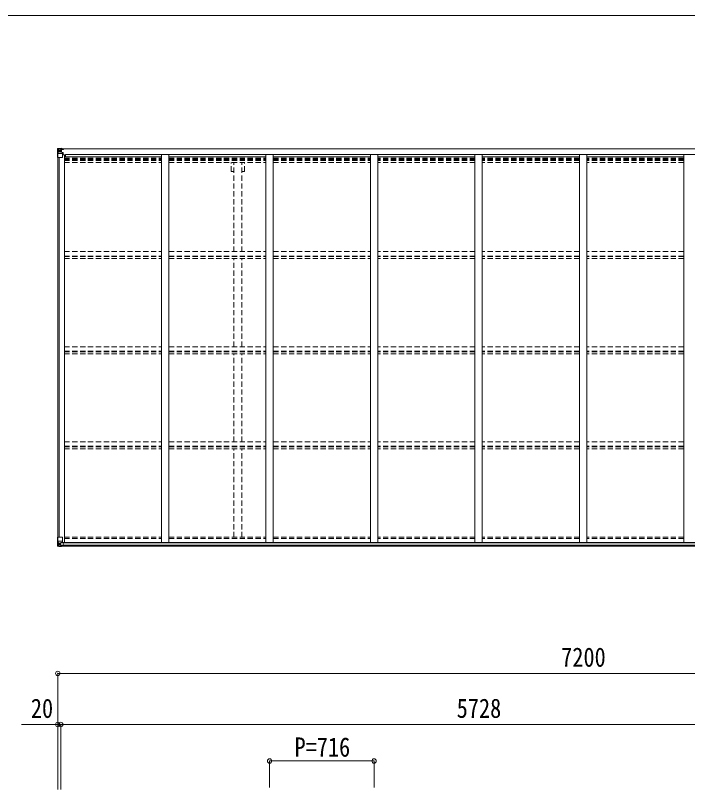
# Model space of a CAD drawing. Units: millimetres at full size, sheet at 1:30. Extents: x -8432 to 8432, y -5820 to 5820.
# Drawn here: x -616 to 3990, y 517 to 5820 of the extents above; entities that cross this region are included whole.
import ezdxf
from ezdxf.enums import TextEntityAlignment as Align

# ---------------------------------------------------------------- set-up
doc = ezdxf.new("R2010")
doc.units = ezdxf.units.MM
doc.header["$LTSCALE"] = 30
doc.header["$PDMODE"] = 32
doc.header["$PDSIZE"] = 30
doc.linetypes.add('DASHED1', pattern=[1.8, 1.2, -0.6])
for name, color, linetype, lineweight in [('0-3_ELV2', 4, 'Continuous', 9), ('0-4_TABLE1', 6, 'Continuous', 9), ('0-6_OTH_LINE', 6, 'Continuous', 9), ('F-0_240', 7, 'Continuous', 9)]:
    doc.layers.add(name, color=color, linetype=linetype, lineweight=lineweight)
doc.styles.add('ＭＳ ゴシック', font='')
doc.styles.get('ＭＳ ゴシック').set_extended_font_data('MS Gothic')

msp = doc.modelspace()

# ---------------------------------------------------------------- linework, layer by layer
at = {"layer": '0-3_ELV2'}
for p, q in [((-304.17, 4907.47), (5415.83, 4907.47)), ((-304.17, 4905.33), (5415.83, 4905.33)), ((-325.67, 4846.7), (-325.67, 2245.27)), ((-315.97, 4846.7), (-315.97, 2245.27)), ((-280.67, 4865.35), (-293.67, 4865.35)), ((-280.67, 4865.35), (-280.67, 2209.25)), ((-280.67, 4851.67), (385.33, 4851.67)), ((-273.17, 4851.67), (-273.17, 4867.19)), ((-273.17, 4867.19), (5389.83, 4867.19)), ((385.33, 4867.17), (385.33, 2209.25)), ((435.33, 4867.17), (435.33, 2209.25)), ((435.33, 4851.67), (1101.33, 4851.67)), ((1101.33, 4867.17), (1101.33, 2209.25)), ((1151.33, 4867.17), (1151.33, 2209.25)), ((1151.33, 4851.67), (1817.33, 4851.67)), ((1817.33, 4867.17), (1817.33, 2209.25)), ((1867.33, 4867.17), (1867.33, 2209.25)), ((2533.33, 4851.67), (1867.33, 4851.67)), ((2533.33, 4867.17), (2533.33, 2209.25)), ((2583.33, 4867.17), (2583.33, 2209.25)), ((3249.33, 4851.67), (2583.33, 4851.67)), ((3249.33, 4867.17), (3249.33, 2209.25)), ((3299.33, 4867.17), (3299.33, 2209.25)), ((3965.33, 4851.67), (3299.33, 4851.67)), ((3965.33, 4867.17), (3965.33, 2209.25)), ((-300.94, 2209.25), (5405.83, 2209.25)), ((-299.17, 2183.47), (5415.83, 2183.47)), ((-289.17, 2206.98), (5405.83, 2206.98)), ((-289.17, 2191.37), (5405.83, 2191.37))]:
    msp.add_line(p, q, dxfattribs=at)
at = {"layer": '0-3_ELV2', "linetype": 'DASHED1'}
for p, q in [((-280.67, 4843.28), (385.33, 4843.28)), ((-280.67, 4835.08), (385.33, 4835.08)), ((-280.67, 4831.15), (385.33, 4831.15)), ((-280.67, 4826.07), (385.33, 4826.07)), ((435.33, 4843.28), (1101.33, 4843.28)), ((435.33, 4835.08), (1101.33, 4835.08)), ((435.33, 4831.15), (1101.33, 4831.15)), ((435.33, 4826.07), (1101.33, 4826.07)), ((1151.33, 4843.28), (1817.33, 4843.28)), ((1151.33, 4835.08), (1817.33, 4835.08)), ((1151.33, 4831.15), (1817.33, 4831.15)), ((1151.33, 4826.07), (1817.33, 4826.07)), ((2533.33, 4843.28), (1867.33, 4843.28)), ((2533.33, 4835.08), (1867.33, 4835.08)), ((2533.33, 4831.15), (1867.33, 4831.15)), ((2533.33, 4826.07), (1867.33, 4826.07)), ((3249.33, 4843.28), (2583.33, 4843.28)), ((3249.33, 4835.08), (2583.33, 4835.08)), ((3249.33, 4831.15), (2583.33, 4831.15)), ((3249.33, 4826.07), (2583.33, 4826.07)), ((3965.33, 4843.28), (3299.33, 4843.28)), ((3965.33, 4835.08), (3299.33, 4835.08)), ((3965.33, 4831.15), (3299.33, 4831.15)), ((3965.33, 4826.07), (3299.33, 4826.07)), ((-280.67, 4813.06), (385.33, 4813.06)), ((435.33, 4813.06), (1101.33, 4813.06)), ((863.13, 4751.47), (863.13, 4813.06)), ((880.83, 4201.95), (880.83, 4813.06)), ((935.83, 4201.95), (935.83, 4813.06)), ((953.53, 4751.47), (953.53, 4813.06)), ((1151.33, 4813.06), (1817.33, 4813.06)), ((2533.33, 4813.06), (1867.33, 4813.06)), ((3249.33, 4813.06), (2583.33, 4813.06)), ((3965.33, 4813.06), (3299.33, 4813.06)), ((863.13, 4751.47), (880.83, 4751.47)), ((935.83, 4751.47), (953.53, 4751.47)), ((-280.67, 4201.95), (385.3, 4201.95)), ((435.33, 4201.95), (1101.3, 4201.95)), ((1151.33, 4201.95), (1817.3, 4201.95)), ((2533.33, 4201.95), (1867.33, 4201.95)), ((3249.33, 4201.95), (2583.33, 4201.95)), ((3965.3, 4201.95), (3299.33, 4201.95)), ((-280.67, 4172.21), (385.3, 4172.21)), ((-280.67, 4167.66), (385.3, 4167.66)), ((-280.67, 4154.65), (385.3, 4154.65)), ((435.33, 4172.21), (1101.3, 4172.21)), ((435.33, 4167.66), (1101.3, 4167.66)), ((435.33, 4154.65), (1101.3, 4154.65)), ((880.83, 3550.16), (880.83, 4154.65)), ((935.83, 3550.16), (935.83, 4154.65)), ((1151.33, 4172.21), (1817.3, 4172.21)), ((1151.33, 4167.66), (1817.3, 4167.66)), ((1151.33, 4154.65), (1817.3, 4154.65)), ((2533.33, 4172.21), (1867.33, 4172.21)), ((2533.33, 4167.66), (1867.33, 4167.66)), ((2533.33, 4154.65), (1867.33, 4154.65)), ((3249.33, 4172.21), (2583.33, 4172.21)), ((3249.33, 4167.66), (2583.33, 4167.66)), ((3249.33, 4154.65), (2583.33, 4154.65)), ((3965.3, 4172.21), (3299.33, 4172.21)), ((3965.3, 4167.66), (3299.33, 4167.66)), ((3965.3, 4154.65), (3299.33, 4154.65)), ((-280.67, 3550.29), (385.3, 3550.29)), ((-280.67, 3520.55), (385.3, 3520.55)), ((-280.67, 3516), (385.3, 3516)), ((-280.67, 3502.99), (385.3, 3502.99)), ((435.33, 3550.29), (1101.3, 3550.29)), ((435.33, 3520.55), (1101.3, 3520.55)), ((435.33, 3516), (1101.3, 3516)), ((435.33, 3502.99), (1101.3, 3502.99)), ((880.83, 2898.5), (880.83, 3501.8)), ((935.83, 2898.5), (935.83, 3501.8)), ((1151.33, 3550.29), (1817.3, 3550.29)), ((1151.33, 3520.55), (1817.3, 3520.55)), ((1151.33, 3516), (1817.3, 3516)), ((1151.33, 3502.99), (1817.3, 3502.99)), ((2533.33, 3550.29), (1867.33, 3550.29)), ((2533.33, 3520.55), (1867.33, 3520.55)), ((2533.33, 3516), (1867.33, 3516)), ((2533.33, 3502.99), (1867.33, 3502.99)), ((3249.33, 3550.29), (2583.33, 3550.29)), ((3249.33, 3520.55), (2583.33, 3520.55)), ((3249.33, 3516), (2583.33, 3516)), ((3249.33, 3502.99), (2583.33, 3502.99)), ((3965.3, 3550.29), (3299.33, 3550.29)), ((3965.3, 3520.55), (3299.33, 3520.55)), ((3965.3, 3516), (3299.33, 3516)), ((3965.3, 3502.99), (3299.33, 3502.99)), ((-280.67, 2898.63), (385.3, 2898.63)), ((-280.67, 2868.89), (385.3, 2868.89)), ((-280.67, 2864.34), (385.3, 2864.34)), ((435.33, 2898.63), (1101.3, 2898.63)), ((435.33, 2868.89), (1101.3, 2868.89)), ((435.33, 2864.34), (1101.3, 2864.34)), ((1151.33, 2898.63), (1817.3, 2898.63)), ((1151.33, 2868.89), (1817.3, 2868.89)), ((1151.33, 2864.34), (1817.3, 2864.34)), ((2533.33, 2898.63), (1867.33, 2898.63)), ((2533.33, 2868.89), (1867.33, 2868.89)), ((2533.33, 2864.34), (1867.33, 2864.34)), ((3249.33, 2898.63), (2583.33, 2898.63)), ((3249.33, 2868.89), (2583.33, 2868.89)), ((3249.33, 2864.34), (2583.33, 2864.34)), ((3965.3, 2898.63), (3299.33, 2898.63)), ((3965.3, 2868.89), (3299.33, 2868.89)), ((3965.3, 2864.34), (3299.33, 2864.34)), ((-280.67, 2851.33), (385.3, 2851.33)), ((435.33, 2851.33), (1101.3, 2851.33)), ((880.83, 2245.42), (880.83, 2850.14)), ((935.83, 2245.42), (935.83, 2850.14)), ((1151.33, 2851.33), (1817.3, 2851.33)), ((2533.33, 2851.33), (1867.33, 2851.33)), ((3249.33, 2851.33), (2583.33, 2851.33)), ((3965.3, 2851.33), (3299.33, 2851.33)), ((-280.67, 2245.42), (385.33, 2245.42)), ((-280.67, 2237.07), (385.33, 2237.07)), ((435.33, 2245.42), (1101.33, 2245.42)), ((435.33, 2237.07), (1101.33, 2237.07)), ((1151.33, 2245.42), (1817.33, 2245.42)), ((1151.33, 2237.07), (1817.33, 2237.07)), ((2533.33, 2245.42), (1867.33, 2245.42)), ((2533.33, 2237.07), (1867.33, 2237.07)), ((3249.33, 2245.42), (2583.33, 2245.42)), ((3249.33, 2237.07), (2583.33, 2237.07)), ((3965.33, 2245.42), (3299.33, 2245.42)), ((3965.33, 2237.07), (3299.33, 2237.07))]:
    msp.add_line(p, q, dxfattribs=at)
at = {"layer": '0-4_TABLE1'}
for p, q in [((-327.67, 4907.41), (-327.67, 4846.7)), ((-299.17, 4910.1), (-326.73, 4908.41)), ((-326.73, 4908.37), (-326.73, 4908.41)), ((-317.76, 4908.8), (-325.68, 4908.32)), ((-324.82, 4907.35), (-324.83, 4907.29)), ((-324.83, 4846.7), (-324.83, 4907.29)), ((-324.28, 4873.58), (-320.14, 4885.67)), ((-320.86, 4903.91), (-323.59, 4907.58)), ((-320, 4900.4), (-317.67, 4900.46)), ((-320, 4886.93), (-320, 4900.4)), ((-317.67, 4886.9), (-320, 4886.93)), ((-305.67, 4909.59), (-317.67, 4908.8)), ((-304.17, 4900.46), (-317.67, 4900.46)), ((-304.17, 4886.9), (-317.67, 4886.9)), ((-317.67, 4886.9), (-317.67, 4886.9)), ((-312.19, 4893.26), (-312.19, 4892.3)), ((-305.67, 4883.6), (-305.67, 4909.7)), ((-305.67, 4908.82), (-299.17, 4909.21)), ((-304.17, 4903.99), (-305.67, 4903.99)), ((-304.84, 4883.35), (-294.5, 4881.69)), ((-304.84, 4882.71), (-304.84, 4883.35)), ((-294.5, 4881.06), (-304.84, 4882.71)), ((-299.17, 4908.29), (-304.17, 4908.2)), ((-295.67, 4903.63), (-304.17, 4903.63)), ((-300.17, 4898.7), (-304.17, 4898.7)), ((-300.17, 4890.5), (-304.17, 4890.5)), ((-304.06, 4902.33), (-300.17, 4902.33)), ((-303.68, 4902.71), (-293.67, 4902.79)), ((-303.68, 4902.54), (-303.68, 4902.71)), ((-288.67, 4902.67), (-303.68, 4902.54)), ((-303.67, 4904.66), (-303.67, 4902.71)), ((-295.67, 4904.66), (-303.67, 4904.66)), ((-295.67, 4904.63), (-303.67, 4904.63)), ((-300.17, 4882.6), (-300.17, 4902.57)), ((-299.17, 4907.47), (-299.17, 4910.1)), ((-295.67, 4903.63), (-295.67, 4905.33)), ((-294.5, 4881.69), (-294.5, 4881.06)), ((-294.22, 4881.61), (-289.17, 4881.57)), ((-294.17, 4907.9), (-294.17, 4907.47)), ((-293.87, 4907.9), (-294.17, 4907.9)), ((-293.87, 4907.9), (-292.18, 4907.47)), ((-293.67, 4904.4), (-287.67, 4904.4)), ((-293.67, 4847.7), (-293.67, 4880.8)), ((-289.17, 4879.85), (-293.67, 4879.83)), ((-290.17, 4881.58), (-290.17, 4879.85)), ((-289.17, 4865.35), (-289.17, 4881.57)), ((-288.67, 4905.33), (-288.67, 4904.4)), ((-287.67, 4902.72), (-287.67, 4905.33)), ((-327.67, 4846.7), (-294.67, 4846.7)), ((-324.28, 4873.58), (-317.67, 4873.37)), ((-317.67, 4873.37), (-293.67, 4873.37)), ((-289.17, 4869.7), (-293.67, 4869.7)), ((-327.67, 2245.27), (-294.67, 2245.27)), ((-327.67, 2184.56), (-327.67, 2245.27)), ((-324.83, 2245.27), (-324.83, 2184.68)), ((-293.67, 2244.27), (-293.67, 2211.17)), ((-326.73, 2183.6), (-326.73, 2183.55)), ((-317.76, 2183.17), (-325.68, 2183.64)), ((-324.82, 2184.61), (-324.83, 2184.68)), ((-324.28, 2218.38), (-317.67, 2218.6)), ((-324.28, 2218.38), (-320.14, 2206.3)), ((-320.86, 2188.06), (-323.59, 2184.39)), ((-317.67, 2205.07), (-320, 2205.04)), ((-320, 2205.04), (-320, 2191.56)), ((-320, 2191.56), (-317.67, 2191.51)), ((-317.67, 2218.6), (-293.67, 2218.6)), ((-317.67, 2205.07), (-317.67, 2205.07)), ((-305.67, 2205.07), (-317.67, 2205.07)), ((-317.67, 2191.51), (-305.67, 2191.51)), ((-305.67, 2182.38), (-317.67, 2183.16)), ((-313.15, 2198.71), (-313.15, 2199.67)), ((-305.67, 2209.05), (-299.17, 2209.05)), ((-305.67, 2209.05), (-305.67, 2182.27)), ((-294.5, 2210.91), (-304.84, 2209.26)), ((-304.84, 2209.26), (-304.84, 2209.05)), ((-302.15, 2209.05), (-294.5, 2210.28)), ((-299.17, 2209.05), (-290.17, 2209.02)), ((-299.17, 2181.87), (-299.17, 2187.81)), ((-290.17, 2187.24), (-299.17, 2187.19)), ((-294.5, 2210.28), (-294.5, 2210.91)), ((-289.17, 2208.11), (-289.17, 2187.96))]:
    msp.add_line(p, q, dxfattribs=at)
for points in [[(-314.11, 4894.22), (-315.07, 4894.22), (-315.07, 4895.18), (-314.11, 4895.18)], [(-313.15, 4896.14), (-313.15, 4897.1), (-312.19, 4897.1), (-312.19, 4896.14)], [(-312.19, 4892.3), (-313.15, 4892.3), (-313.15, 4893.26)], [(-311.23, 4895.18), (-310.27, 4895.18), (-310.27, 4894.22), (-311.23, 4894.22)], [(-299.17, 4908.7), (-304.17, 4908.7), (-304.17, 4883.24)], [(-293.67, 4904.4), (-293.67, 4902.78), (-287.67, 4902.83)], [(-326.73, 2183.55), (-317.67, 2183), (-299.17, 2181.87)], [(-314.11, 2196.79), (-315.07, 2196.79), (-315.07, 2197.75), (-314.11, 2197.75)], [(-313.15, 2199.67), (-312.19, 2199.67), (-312.19, 2198.71)], [(-312.19, 2195.83), (-312.19, 2194.87), (-313.15, 2194.87), (-313.15, 2195.83)], [(-311.23, 2197.75), (-310.27, 2197.75), (-310.27, 2196.79), (-311.23, 2196.79)], [(-289.17, 2187.96), (-289.18, 2187.85), (-299.17, 2187.81)]]:
    msp.add_lwpolyline(points, dxfattribs=at)
for centre in [(-312.67, 4894.7), (-312.67, 2197.27)]:
    msp.add_circle(centre, 5.3, dxfattribs=at)
for centre, radius, start, end in [((-326.67, 4907.41), 0.999, 93.4424, 179.95083), ((-326.67, 4907.41), 1, 93.50017, 180.00079), ((-326.67, 4907.37), 0.999, 93.4424, 179.95083), ((-325.52, 4921.02), 12.7, 269.24466, 275.10311), ((-323.54, 4907.41), 1.28, 131.17831, 182.45895), ((-314.11, 4896.14), 0.96, 270, 0), ((-314.11, 4893.26), 0.96, 0, 90), ((-311.23, 4896.14), 0.96, 180, 270), ((-311.23, 4893.26), 0.96, 90, 180), ((-304.73, 4884.28), 0.937, 182.32209, 263.26766), ((-304.73, 4883.64), 0.937, 182.32209, 263.26766), ((-303.67, 4905.16), 0.5, 179.99802, 269.99691), ((-303.67, 4905.13), 0.5, 180.00109, 270.00109), ((-303.67, 4902.21), 0.5, 90.52895, 180.04464), ((-303.66, 4902.03), 0.513, 91.88028, 181.04707), ((-294.61, 4880.76), 0.937, 2.32209, 83.26766), ((-294.61, 4880.13), 0.937, 2.32209, 83.26766), ((-288.53, 4910.36), 7.69, 268.96999, 276.43426), ((-294.67, 4847.7), 1, 270, 0), ((-294.67, 2244.27), 1, 0, 90), ((-326.67, 2184.6), 0.999, 180.04917, 266.5576), ((-326.67, 2184.56), 0.999, 180.04917, 266.5576), ((-326.67, 2184.55), 1, 179.99921, 266.49983), ((-325.52, 2170.95), 12.7, 84.89689, 90.75534), ((-323.54, 2184.56), 1.28, 177.54105, 228.82169), ((-314.11, 2198.71), 0.96, 270, 0), ((-314.11, 2195.83), 0.96, 0, 90), ((-311.23, 2198.71), 0.96, 180, 270), ((-311.23, 2195.83), 0.96, 90, 180), ((-304.73, 2208.33), 0.937, 96.73234, 129.06602), ((-294.61, 2211.84), 0.937, 276.73234, 357.67791), ((-294.61, 2211.21), 0.937, 276.73234, 357.67791)]:
    msp.add_arc(centre, radius, start, end, dxfattribs=at)
for centre, major_axis, ratio, start_param, end_param in [((-125.73, 4920.72), (201, 12.36), 0.060933, 3.1373463, 3.1378449), ((-324.73, 4908.49), (2, 0.12), 0.060933, 3.1378449, 4.2119296), ((-324.54, 4905.39), (-0.02, 3), 0.466854, 5.5234897, 6.1575023), ((-322.87, 4900.32), (0.03, 5), 0.573921, 4.7320603, 5.5159136), ((-321.41, 4886.95), (0, 3), 0.468246, 4.2703918, 4.7058971), ((-399.42, 4900.46), (81.75, 0), 0.061163, 0, 0.0007725), ((-323.56, 4875.93), (0.85, 2.32), 0.403757, 2.3087461, 3.2744049), ((-324.73, 2183.48), (2, -0.12), 0.060933, 2.0712557, 3.1453404), ((-125.73, 2171.24), (201, -12.36), 0.060933, 3.1453404, 3.145839), ((-323.56, 2216.04), (0.85, -2.32), 0.403757, 3.0087805, 3.9744392), ((-324.54, 2186.57), (-0.02, -3), 0.466854, 0.125683, 0.7596956), ((-322.87, 2191.64), (0.03, -5), 0.573921, 0.7672717, 1.551125), ((-321.41, 2205.01), (0, -3), 0.468246, 1.5772882, 2.0127935), ((-399.42, 2191.51), (81.75, 0), 0.061163, 6.2824128, 6.2831853), ((-290.17, 2208.11), (1, -0.021), 0.906239, 0.0187047, 1.589501), ((-290.17, 2187.95), (1, 0.012), 0.707053, 4.7036637, 6.124411)]:
    msp.add_ellipse(centre, major_axis=major_axis, ratio=ratio, start_param=start_param, end_param=end_param, dxfattribs=at)
at = {"layer": '0-6_OTH_LINE'}
for p, q in [((-325.67, 1312.53), (-325.67, 519.88)), ((-325.67, 1312.53), (6874.33, 1312.53)), ((-325.67, 962.53), (-325.67, 517.12)), ((-325.67, 962.53), (-305.67, 962.53)), ((-305.67, 962.53), (-305.67, 517.12)), ((-305.67, 962.53), (5422.33, 962.53)), ((1126.33, 712.53), (1126.33, 530.08)), ((1126.33, 712.53), (1842.33, 712.53)), ((1842.33, 712.53), (1842.33, 530.08))]:
    msp.add_line(p, q, dxfattribs=at)
at = {"layer": '0-6_OTH_LINE', "lineweight": 18}
msp.add_line((-325.67, 962.53), (-574.5, 962.53), dxfattribs=at)
at = {"layer": '0-6_OTH_LINE'}
for p in [(-325.67, 1312.53), (-325.67, 962.53), (-305.67, 962.53), (1126.33, 712.53), (1842.33, 712.53)]:
    msp.add_point(p, dxfattribs=at)
at = {"layer": 'F-0_240', "color": 5}
msp.add_line((-8432.06, 5820), (8007.94, 5820), dxfattribs=at)

# ---------------------------------------------------------------- texts
at = {"layer": '0-6_OTH_LINE', "color": 7, "style": 'ＭＳ ゴシック', "width": 0.85}
for s, p in [('7200', (3124.33, 1318.53)), ('20', (-510.26, 968.16)), ('5728', (2408.33, 968.53)), ('P=716', (1296.83, 702.53))]:
    msp.add_text(s, height=132, dxfattribs=at).set_placement(p, align=Align.BOTTOM_LEFT)

doc.saveas('drawing.dxf')
